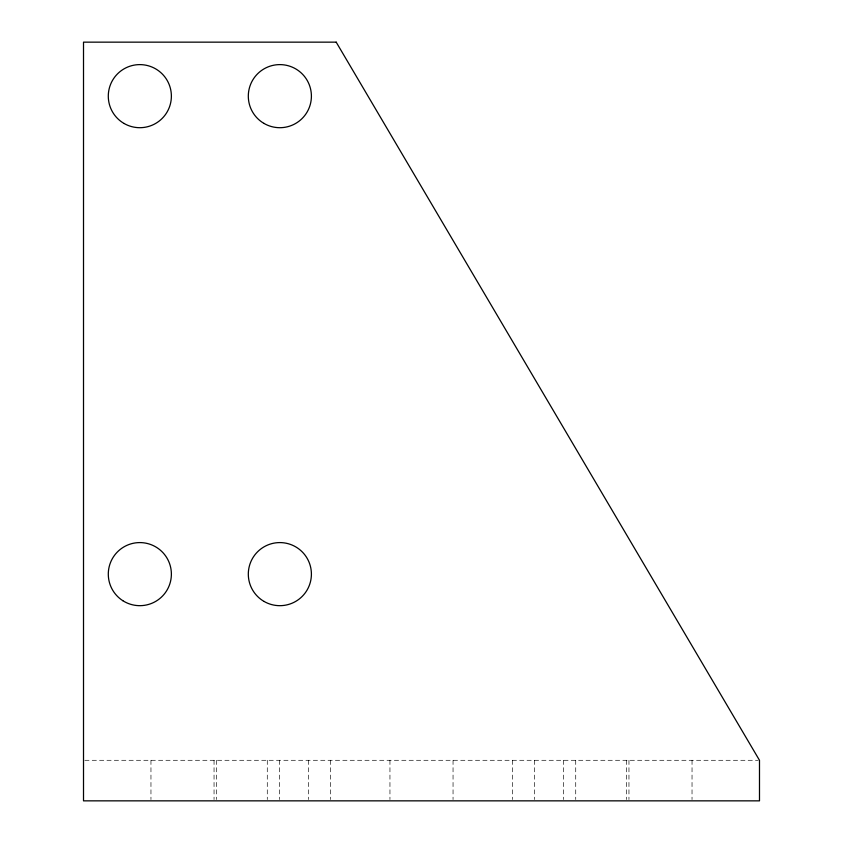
<?xml version="1.0" encoding="UTF-8"?>
<svg xmlns="http://www.w3.org/2000/svg" width="843" height="843" viewBox="0 0 843 843"><rect width="100%" height="100%" fill="white"/><g stroke="black" fill="none" stroke-linecap="round" stroke-linejoin="round"><path stroke-width="0.63" stroke-dasharray="4.21 3.16" d="M84.827 760.291L758.173 760.291M692.04 760.291L692.029 799.543M628.962 760.291L628.952 799.543M626.549 760.291L626.549 799.543M575.727 760.291L575.727 799.543M563.461 760.291L563.461 799.543M534.61 760.291L534.61 799.543M512.649 760.291L512.639 799.543M453.049 760.291L453.049 799.543M389.951 760.291L389.951 799.543M330.351 760.291L330.351 799.543M308.39 760.291L308.39 799.543M279.539 760.291L279.539 799.543M267.284 760.291L267.284 799.543M216.451 760.291L216.451 799.543M214.048 760.291L214.048 799.543M150.96 760.291L150.96 799.543"/><path stroke-width="1.26" d="M336.188 42.15L83.51 42.15L83.51 800.85L759.49 800.85L759.49 760.291L336.188 42.15M264.08 601.449A31.549 31.549 0 0 0 311.404 574.136A31.549 31.549 0 0 0 264.08 546.812A31.549 31.549 0 0 0 264.08 601.449M122.836 600.701A31.549 31.549 0 0 0 171.35 575.579A31.549 31.549 0 0 0 125.333 546.116A31.549 31.549 0 0 0 122.836 600.701M263.87 123.352A31.549 31.549 0 0 0 311.404 96.397A31.549 31.549 0 0 0 264.291 68.715A31.549 31.549 0 0 0 263.87 123.352M124.069 123.478A31.549 31.549 0 0 0 171.382 96.155A31.549 31.549 0 0 0 124.069 68.831A31.549 31.549 0 0 0 124.069 123.478"/></g></svg>
